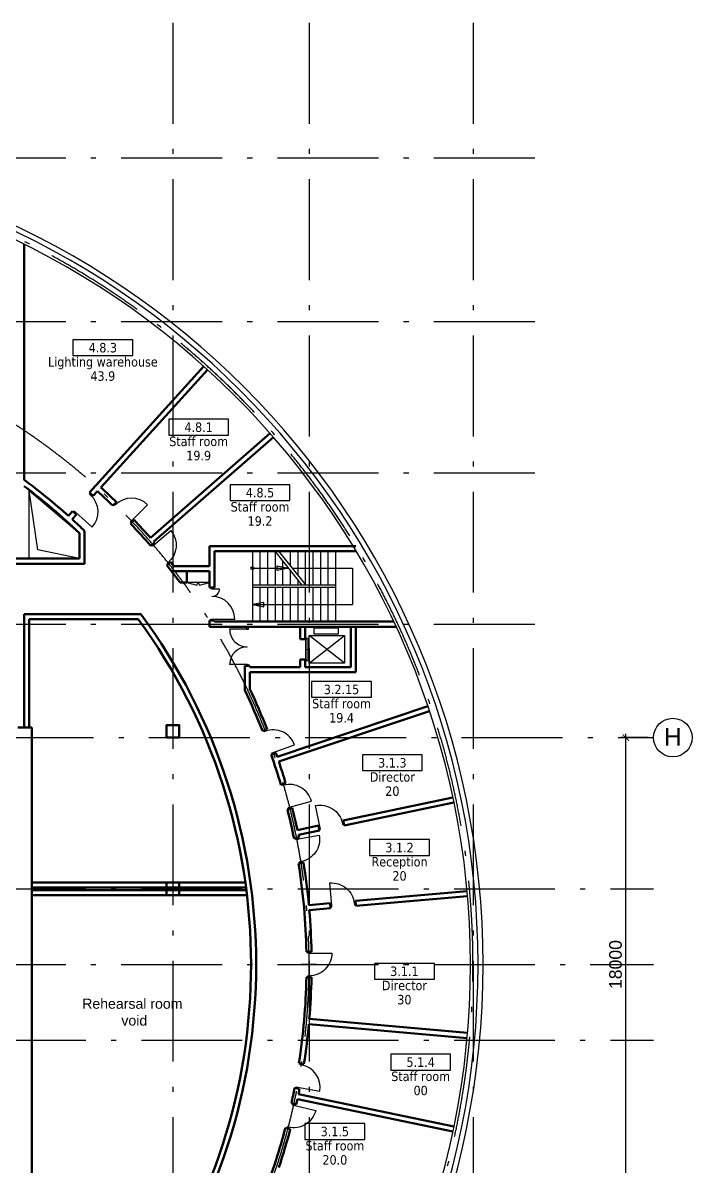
# Model space of a CAD drawing. Header units: millimetres. Extents: x 2558 to 253942, y 1343 to 186042.
# Drawn here: x 93190 to 119729, y 41229 to 86574 of the extents above; entities that cross this region are included whole.
import ezdxf
from ezdxf.enums import TextEntityAlignment as Align

# ---------------------------------------------------------------- set-up
doc = ezdxf.new("R2010")
doc.units = ezdxf.units.MM
doc.linetypes.add('OSY', pattern=[6200, 4000, -1000, 200, -1000])
for name, color, linetype in [('AKS-NUM', 3, 'Continuous'), ('axes', 40, 'OSY'), ('DIM', 4, 'Continuous'), ('dim100', 7, 'Continuous'), ('DV', 70, 'Continuous'), ('F', 4, 'Continuous'), ('P', 3, 'Continuous'), ('T-EXPL pom', 9, 'Continuous')]:
    doc.layers.add(name, color=color, linetype=linetype)
doc.layers.add('Canal', color=7, linetype='Continuous', true_color=0xafd5d5, plot=False)
doc.layers.add('hide', color=61, linetype='Continuous', lineweight=5, plot=False)
doc.layers.add('ST', color=5, linetype='Continuous', lineweight=50)
doc.layers.add('TEN', color=2, linetype='Continuous', lineweight=30)
doc.styles.add('DIM100', font='arial.ttf')
doc.styles.add('dim200', font='arial.ttf')
doc.styles.add('DIM_150', font='arial.ttf')
doc.styles.add('EXPL', font='tahoma.ttf')
doc.dimstyles.new('DIM200', dxfattribs={"dimtxt": 500, "dimasz": 250, "dimexe": 200, "dimexo": 200, "dimgap": 150, "dimtad": 1, "dimdec": 0, "dimzin": 0, "dimdsep": 46, "dimtxsty": 'dim200', "dimblk": 'ARCHTICK', "dimcen": 100, "dimdle": 150, "dimclrd": 256, "dimclre": 256, "dimclrt": 256, "dimaunit": 1, "dimadec": 4, "dimazin": 0, "dimtfac": 1, "dimtdec": 0, "dimtix": 1, "dimtofl": 0, "dimtmove": 0, "dimatfit": 0, "dimldrblk": 'DOT', "dimfxl": 200, "dimtolj": 1, "dimtzin": 0, "dimarcsym": 0})

# ---------------------------------------------------------------- blocks, each defined once
blk = doc.blocks.new('_ArchTick')
at = {"color": 0, "linetype": 'ByBlock', "const_width": 0.15}
blk.add_lwpolyline([(-0.5, -0.5), (0.5, 0.5)], dxfattribs=at)
blk = doc.blocks.new('*D475')
at = {"layer": 'Defpoints', "color": 0, "transparency": 16777216}
for p in [(117097, 58224), (118197, 58224), (118197, 40224)]:
    blk.add_point(p, dxfattribs=at)
at = {"layer": 'DIM', "lineweight": -2, "transparency": 16777216}
for p, q in [((117997, 58224), (116897, 58224)), ((117097, 40074), (117097, 58374)), ((117997, 40224), (116897, 40224))]:
    blk.add_line(p, q, dxfattribs=at)
at = {"layer": 'DIM', "lineweight": -2, "transparency": 16777216, "xscale": 250, "yscale": 250, "zscale": 250}
for p, rotation in [((117097, 58224), 90), ((117097, 40224), 270)]:
    blk.add_blockref('_ArchTick', p, dxfattribs=dict(at, rotation=rotation))
at = {"layer": 'DIM', "transparency": 16777216, "insert": (116692, 49224), "char_height": 500, "attachment_point": 5, "rotation": 90, "style": 'dim200'}
blk.add_mtext('\\A1;18000', dxfattribs=at)
blk = doc.blocks.new('_Dot')
at = {"layer": 'P', "color": 0, "lineweight": -2}
blk.add_line((-0.5, 0), (-1, 0), dxfattribs=at)
at = {"layer": 'P', "color": 0, "const_width": 0.5}
blk.add_lwpolyline([(-0.25, 0, 1), (0.25, 0, 1)], format="xyb", close=True, dxfattribs=at)
blk = doc.blocks.new('A$C497D624B')
at = {"layer": 'hide'}
for points in [[(250, 1790), (700, 1790), (700, 1740), (250, 1740)], [(250, 1720), (700, 1720), (700, 1670), (250, 1670)], [(1150, 1790), (700, 1790), (700, 1740), (1150, 1740)], [(1150, 1720), (700, 1720), (700, 1670), (1150, 1670)]]:
    blk.add_lwpolyline(points, close=True, dxfattribs=at)
at = {"layer": 'P'}
blk.add_lwpolyline([(150, 1650), (1250, 1650), (1250, 250), (150, 250), (150, 1650), (1250, 250), (150, 250), (1250, 1650)], dxfattribs=at)
blk.add_lwpolyline([(1300, 1450), (1550, 1450), (1550, 500), (1300, 500)], close=True, dxfattribs=at)
at = {"layer": 'ST'}
blk.add_lwpolyline([(300, 2000), (300, 1800), (0, 1800), (0, 0), (1600, 0), (1600, 1800), (1100, 1800), (1100, 2000)], dxfattribs=at)
blk = doc.blocks.new('93')
at = {"layer": 'DV'}
for p, q in [((50, 0), (50, -900)), ((1250, 0), (1250, -300))]:
    blk.add_line(p, q, dxfattribs=at)
for points in [[(50, 50), (50, -50), (0, -50), (0, 50)], [(1300, 50), (1300, -50), (1250, -50), (1250, 50)]]:
    blk.add_lwpolyline(points, close=True, dxfattribs=at)
for centre, radius, start, end in [((50, 0), 900, 270, 0), ((1250, 0), 300, 180, 270)]:
    blk.add_arc(centre, radius, start, end, dxfattribs=at)
blk = doc.blocks.new('77')
at = {"layer": 'DV'}
for p, q in [((50, 0), (50, -700)), ((1450, 0), (1450, -700))]:
    blk.add_line(p, q, dxfattribs=at)
for points in [[(50, 50), (0, 50), (0, -50), (50, -50)], [(1450, 50), (1500, 50), (1500, -50), (1450, -50)]]:
    blk.add_lwpolyline(points, close=True, dxfattribs=at)
for centre, start, end in [((50, 0), 270, 0), ((1450, 0), 180, 270)]:
    blk.add_arc(centre, 700, start, end, dxfattribs=at)
blk = doc.blocks.new('nomkom')
blk.add_lwpolyline([(-950, 0), (950, 0), (950, 500), (-950, 500)], close=True)
at = {"style": 'EXPL'}
for tag, height, p in [('NO_LEGEND', 300, (0, 100)), ('ROOM_NAME', 200, (0, -350)), ('AREA', 300, (0, -800))]:
    blk.add_attdef(tag, text='', height=height, dxfattribs=at).set_placement(p, align=Align.CENTER)
blk = doc.blocks.new('90')
at = {"layer": 'DV'}
blk.add_line((50, 0), (50, -900), dxfattribs=at)
for points in [[(50, 50), (50, -50), (0, -50), (0, 50)], [(1000, 50), (1000, -50), (950, -50), (950, 50)]]:
    blk.add_lwpolyline(points, close=True, dxfattribs=at)
blk.add_arc((50, 0), 900, 270, 0, dxfattribs=at)

msp = doc.modelspace()

# ---------------------------------------------------------------- linework, layer by layer
at = {"layer": 'AKS-NUM'}
msp.add_circle((118963.4, 58224.4), 765.9, dxfattribs=at)
at = {"layer": 'axes'}
for p, q in [((99139.6, 86574.4), (99139.6, 2874.4)), ((104539.6, 86574.4), (104539.6, 2874.4)), ((111039.6, 86574.4), (111039.6, 2874.4)), ((4089.6, 81224.4), (113998.8, 81224.4)), ((4089.6, 74724.4), (113998.8, 74724.4)), ((4089.6, 68724.4), (113998.8, 68724.4)), ((4089.6, 62724.4), (113998.8, 62724.4)), ((73389.6, 58224.4), (118197.5, 58224.4)), ((91689.6, 52224.4), (118197.5, 52224.4)), ((4089.6, 49224.4), (118197.5, 49224.4)), ((91689.6, 46224.4), (118197.5, 46224.4))]:
    msp.add_line(p, q, dxfattribs=at)
for radius in [32000, 25500]:
    msp.add_arc((79039.6, 49224.4), radius, 270, 90, dxfattribs=at)
at = {"layer": 'Canal', "linetype": 'Continuous'}
msp.add_lwpolyline([(95439.6, 65324.4), (93439.6, 65324.4), (93439.6, 68024.4), (95439.6, 66333.7), (95439.6, 65324.4), (93789.6, 65674.4), (93439.6, 68024.4)], dxfattribs=at)
at = {"layer": 'dim100'}
msp.add_line((104839.6, 49224.4), (104239.6, 49224.4), dxfattribs=at)
at = {"layer": 'F'}
for radius in [32400, 32200, 31900]:
    msp.add_arc((79039.6, 49224.4), radius, 270, 90, dxfattribs=at)
at = {"layer": 'P'}
for p, q in [((102289.6, 65624.4), (102289.6, 62824.4)), ((102589.6, 65624.4), (102589.6, 64274.4)), ((102889.6, 65624.4), (102889.6, 64274.4)), ((104269.6, 64274.4), (103189.6, 65624.4)), ((103189.6, 65624.4), (103189.6, 64274.4)), ((104419.6, 64274.4), (103339.6, 65624.4)), ((103789.6, 65624.4), (103789.6, 65061.9)), ((104089.6, 65624.4), (104089.6, 64686.9)), ((104389.6, 65624.4), (104389.6, 64311.9)), ((104689.6, 65624.4), (104689.6, 64274.4)), ((104989.6, 65624.4), (104989.6, 64274.4)), ((105289.6, 65624.4), (105289.6, 64274.4)), ((105589.6, 65624.4), (105589.6, 62824.4)), ((102289.6, 64949.4), (103729.6, 64949.4)), ((103489.6, 65249.4), (103489.6, 64274.4)), ((103789.6, 64874.4), (103789.6, 64274.4)), ((103879.6, 64949.4), (106264.6, 64949.4)), ((106264.6, 64949.4), (106264.6, 63499.4)), ((104089.6, 64499.4), (104089.6, 64274.4)), ((105589.6, 64274.4), (102289.6, 64274.4)), ((105589.6, 64174.4), (102289.6, 64174.4)), ((102589.6, 64174.4), (102589.6, 62824.4)), ((102889.6, 64174.4), (102889.6, 62824.4)), ((103189.6, 64174.4), (103189.6, 62824.4)), ((103489.6, 64174.4), (103489.6, 62824.4)), ((103789.6, 64174.4), (103789.6, 62824.4)), ((104089.6, 64174.4), (104089.6, 62824.4)), ((104389.6, 64174.4), (104389.6, 62824.4)), ((104689.6, 64174.4), (104689.6, 62824.4)), ((104989.6, 64174.4), (104989.6, 62824.4)), ((105289.6, 64174.4), (105289.6, 62824.4)), ((102289.6, 63499.4), (106264.6, 63499.4))]:
    msp.add_line(p, q, dxfattribs=at)
for points in [[(103729.6, 64949.4), (103279.6, 64859), (103279.6, 65039.7)], [(99689.6, 64374.4), (100089.6, 64274.4), (100139.6, 64374.4), (100189.6, 64274.4), (100589.6, 64374.4)], [(102289.6, 63499.4), (102739.6, 63409), (102739.6, 63589.7)]]:
    msp.add_lwpolyline(points, close=True, dxfattribs=at)
msp.add_circle((102289.6, 64949.4), 56.3, dxfattribs=at)
at = {"layer": 'ST'}
for p, q in [((93239.6, 68448.6), (93239.6, 77789.5)), ((95834.2, 67945.3), (100361.5, 72951.7)), ((96284.3, 68144.8), (100509.9, 72817.6)), ((98247.7, 66148.1), (102990.9, 70294.4)), ((98379.3, 65997.5), (103122.5, 70143.8)), ((95834.2, 67945.3), (95982.6, 67811.2)), ((95982.6, 67811.2), (96150.1, 67996.4)), ((96896.5, 67568.1), (96754.2, 67427.5)), ((94995.7, 67018), (95163.5, 67203.6)), ((95163.5, 67203.6), (95311.9, 67069.5)), ((95144, 66883.9), (95311.9, 67069.5)), ((97456.9, 66716.2), (97599.3, 66856.8)), ((98257.9, 65832.2), (98411.8, 65960)), ((100589.6, 65824.4), (106389.6, 65824.4)), ((100589.6, 65024.4), (100589.6, 65824.4)), ((95439.6, 65324.4), (92389.6, 65324.4)), ((100789.6, 65624.4), (106389.6, 65624.4)), ((100789.6, 65624.4), (100789.6, 64174.4)), ((93239.6, 65124.4), (86939.6, 65124.4)), ((90839.6, 65124.4), (95639.6, 65124.4)), ((99050.6, 65190.6), (98896.7, 65062.8)), ((99050.6, 65190.6), (98896.7, 65062.8)), ((100589.6, 65024.4), (99182.1, 65024.4)), ((100589.6, 64824.4), (99084.6, 64824.4)), ((99689.6, 64374.4), (99689.6, 64824.4)), ((100589.6, 64174.4), (100589.6, 64824.4)), ((99689.6, 64374.4), (99426.8, 64374.4)), ((100789.6, 64174.4), (100589.6, 64174.4)), ((97863.8, 63124.4), (93239.6, 63124.4)), ((93239.6, 58624.4), (93239.6, 63124.4)), ((93439.6, 58624.4), (93439.6, 62924.4)), ((97762.6, 62924.4), (93439.6, 62924.4)), ((100789.6, 62874.4), (100589.6, 62874.4)), ((100589.6, 62874.4), (100589.6, 62624.4)), ((100589.6, 62624.4), (107988.7, 62624.4)), ((100789.6, 62824.4), (100789.6, 62874.4)), ((107895.3, 62824.4), (100789.6, 62824.4)), ((104189.6, 62124.4), (104189.6, 62624.4)), ((106389.6, 60824.4), (106389.6, 62624.4)), ((104189.6, 61324.4), (104189.6, 61024.4)), ((104189.6, 61024.4), (102189.6, 61024.4)), ((102189.6, 60824.4), (106389.6, 60824.4)), ((103277.5, 57463.8), (109250.3, 59468.2)), ((103341.1, 57274.2), (109313.9, 59278.6)), ((92989.6, 58624.4), (93539.6, 58624.4)), ((93539.6, 58624.4), (93539.6, 39824.4)), ((102877.8, 58557.2), (102690.1, 58488)), ((103036.4, 57549.9), (103224.2, 57619.2)), ((103610.9, 56408.6), (103417.8, 56356.2)), ((105888.4, 54938.8), (110244.1, 55849.3)), ((103679.7, 55391.1), (103872.8, 55443.5)), ((105929.4, 54743), (110285.1, 55653.5)), ((104077.4, 54560.2), (104909.6, 54734.2)), ((104118.3, 54364.4), (104950.5, 54538.4)), ((103943.1, 54222.2), (104140.1, 54257.7)), ((104317.4, 53273.5), (104120.5, 53238)), ((102010.9, 52474.4), (93539.6, 52474.4)), ((102038.3, 52274.4), (93539.6, 52274.4)), ((102051.3, 52174.4), (93539.6, 52174.4)), ((102076.1, 51974.4), (93539.6, 51974.4)), ((106373.8, 51746), (110806.2, 52138.7)), ((106391.4, 51546.8), (110823.9, 51939.4)), ((104530.8, 51582.8), (105377.7, 51657.8)), ((104548.4, 51383.6), (105395.3, 51458.6)), ((104434.7, 49724.4), (104634.9, 49724.4)), ((104634.8, 48724.4), (104434.7, 48724.4)), ((104530.8, 46865.9), (110806.2, 46310.1)), ((104548.4, 47065.2), (110823.9, 46509.3)), ((104334, 45280.5), (104137, 45315.2)), ((103963.7, 44330.3), (104160.8, 44295.7)), ((104118.3, 44084.3), (110285.1, 42795.2)), ((103837.2, 43725), (104031.6, 43677.8)), ((104077.4, 43888.5), (110244.1, 42599.4)), ((103795.9, 42706), (103601.5, 42753.1))]:
    msp.add_line(p, q, dxfattribs=at)
at = {"layer": 'ST', "linetype": 'Continuous'}
for p, q in [((95439.6, 65324.4), (95439.6, 66333.7)), ((95639.6, 65124.4), (95639.6, 66418.8)), ((102189.6, 61074.4), (101989.6, 61074.4)), ((101989.6, 61074.4), (101989.6, 60108.2)), ((102189.6, 61024.4), (102189.6, 61074.4)), ((102189.6, 60824.4), (102189.6, 60153.1)), ((105929.4, 54743), (105888.4, 54938.8)), ((104950.5, 54538.4), (104909.6, 54734.2)), ((106373.8, 51746), (106391.4, 51546.8)), ((105377.7, 51657.8), (105395.3, 51458.6))]:
    msp.add_line(p, q, dxfattribs=at)
at = {"layer": 'ST'}
for points in [[(99389.6, 58224.4), (98889.6, 58224.4), (98889.6, 58724.4), (99389.6, 58724.4)], [(99389.6, 51974.4), (98889.6, 51974.4), (98889.6, 52474.4), (99389.6, 52474.4)]]:
    msp.add_lwpolyline(points, close=True, dxfattribs=at)
for radius, start, end in [(23900, 48.11658, 53.54849), (23700, 46.2127, 53.19052), (25600, 45.77068, 47.65304), (25400, 45.7795, 47.65128), (23900, 46.00778, 47.63712), (25400, 40.83258, 43.52361), (25600, 41.38246, 43.53243), (25600, 40.82377, 40.93486), (25400, 36.61655, 38.5767), (25600, 38.11104, 38.58551), (25600, 38.11104, 38.58551), (23400, 323.55741, 36.44259), (23200, 323.80628, 36.19372), (25400, 21.3897, 25.3722), (25600, 21.38088, 25.27125), (25600, 18.77505, 19.14263), (25400, 16.3069, 19.13381), (25600, 16.29808, 18.32743), (25400, 11.3478, 14.05101), (25600, 12.03048, 14.05982), (25600, 12.03048, 12.51305), (25600, 11.33898, 11.58285), (25400, 1.12794, 9.09191), (25600, 5.28591, 9.10072), (25600, 1.11913, 4.83828), (25400, 351.14679, 358.87206), (25600, 355.16172, 358.88087), (25600, 351.14679, 354.71409), (25400, 347.49577, 348.8909), (25600, 348.41715, 348.89972), (25600, 347.48695, 347.96952), (25400, 340.86619, 345.23988), (25600, 341.67257, 345.24869)]:
    msp.add_arc((79039.6, 49224.4), radius, start, end, dxfattribs=at)

# ---------------------------------------------------------------- block references
at = {"layer": 'DV'}
for name, p, rotation in [('90', (97531.6, 66789.9), 134.6515549749221), ('93', (100689.6, 62874.4), 90), ('77', (102089.6, 62574.4), 270), ('90', (103134.9, 57586.2), 110.2617554007214), ('90', (103780.9, 55418.6), 105.1789530464895), ('90', (104067, 44312.2), 80.01884466018353)]:
    msp.add_blockref(name, p, dxfattribs=dict(at, rotation=rotation))
at = {"layer": 'DV', "linetype": 'Continuous', "rotation": 47.87685156013932}
msp.add_blockref('90', (95237.7, 67136.5), dxfattribs=at)
at = {"layer": 'DV', "xscale": -1}
for p, rotation in [((98338.6, 65899.2), 129.7046408277711), ((104046.4, 54240.8), 100.2198530627619), ((104539.6, 49724.4), 89.9999999669621), ((103939.1, 43700.2), 76.36782267957628)]:
    msp.add_blockref('90', p, dxfattribs=dict(at, rotation=rotation))
at = {"layer": 'DV', "linetype": 'Continuous', "xscale": -1}
for p, rotation in [((104930.1, 54636.3), 191.8066663375208), ((105386.5, 51558.2), 185.0620929697338)]:
    msp.add_blockref('90', p, dxfattribs=dict(at, rotation=rotation))
at = {"layer": 'T-EXPL pom'}
ref = msp.add_blockref('nomkom', (96360.8, 73378.9), dxfattribs=dict(at, xscale=1.25, yscale=1.25, zscale=1.25))
ref.add_attrib('ПЛОЩАДЬ', '43.9', dxfattribs={"layer": '0', "height": 375, "style": 'EXPL'}).set_placement((96360.8, 72378.9), align=Align.CENTER)
ref.add_attrib('НОМЕР_ПО_ЭКСПЛИКАЦИИ', '4.8.3', dxfattribs={"layer": '0', "height": 375, "style": 'EXPL'}).set_placement((96360.8, 73503.9), align=Align.CENTER)
ref.add_attrib('НАИМЕНОВАНИЕ_ПОМЕЩЕНИЯ', 'Lighting warehouse', dxfattribs={"layer": '0', "height": 375, "style": 'EXPL'}).set_placement((96360.8, 72941.4), align=Align.CENTER)
ref = msp.add_blockref('nomkom', (100160.2, 70225.2), dxfattribs=dict(at, xscale=1.25, yscale=1.25, zscale=1.25))
ref.add_attrib('ПЛОЩАДЬ', '19.9', dxfattribs={"layer": '0', "height": 375, "style": 'EXPL'}).set_placement((100160.2, 69225.2), align=Align.CENTER)
ref.add_attrib('НОМЕР_ПО_ЭКСПЛИКАЦИИ', '4.8.1', dxfattribs={"layer": '0', "height": 375, "style": 'EXPL'}).set_placement((100160.2, 70350.2), align=Align.CENTER)
ref.add_attrib('НАИМЕНОВАНИЕ_ПОМЕЩЕНИЯ', 'Staff room', dxfattribs={"layer": '0', "height": 375, "style": 'EXPL'}).set_placement((100160.2, 69787.7), align=Align.CENTER)
ref = msp.add_blockref('nomkom', (102593.9, 67629.5), dxfattribs=dict(at, xscale=1.25, yscale=1.25, zscale=1.25))
ref.add_attrib('ПЛОЩАДЬ', '19.2', dxfattribs={"layer": '0', "height": 375, "style": 'EXPL'}).set_placement((102593.9, 66629.5), align=Align.CENTER)
ref.add_attrib('НОМЕР_ПО_ЭКСПЛИКАЦИИ', '4.8.5', dxfattribs={"layer": '0', "height": 375, "style": 'EXPL'}).set_placement((102593.9, 67754.5), align=Align.CENTER)
ref.add_attrib('НАИМЕНОВАНИЕ_ПОМЕЩЕНИЯ', 'Staff room', dxfattribs={"layer": '0', "height": 375, "style": 'EXPL'}).set_placement((102593.9, 67192), align=Align.CENTER)
ref = msp.add_blockref('nomkom', (105827.1, 59824.4), dxfattribs=dict(at, xscale=1.25, yscale=1.25, zscale=1.25))
ref.add_attrib('ПЛОЩАДЬ', '19.4', dxfattribs={"layer": '0', "height": 375, "style": 'EXPL'}).set_placement((105827.1, 58824.4), align=Align.CENTER)
ref.add_attrib('НОМЕР_ПО_ЭКСПЛИКАЦИИ', '3.2.15', dxfattribs={"layer": '0', "height": 375, "style": 'EXPL'}).set_placement((105827.1, 59949.4), align=Align.CENTER)
ref.add_attrib('НАИМЕНОВАНИЕ_ПОМЕЩЕНИЯ', 'Staff room', dxfattribs={"layer": '0', "height": 375, "style": 'EXPL'}).set_placement((105827.1, 59386.9), align=Align.CENTER)
ref = msp.add_blockref('nomkom', (107840.2, 56914.6), dxfattribs=dict(at, xscale=1.25, yscale=1.25, zscale=1.25))
ref.add_attrib('ПЛОЩАДЬ', '20', dxfattribs={"layer": '0', "height": 375, "style": 'EXPL'}).set_placement((107840.2, 55914.6), align=Align.CENTER)
ref.add_attrib('НОМЕР_ПО_ЭКСПЛИКАЦИИ', '3.1.3', dxfattribs={"layer": '0', "height": 375, "style": 'EXPL'}).set_placement((107840.2, 57039.6), align=Align.CENTER)
ref.add_attrib('НАИМЕНОВАНИЕ_ПОМЕЩЕНИЯ', 'Director', dxfattribs={"layer": '0', "height": 375, "style": 'EXPL'}).set_placement((107840.2, 56477.1), align=Align.CENTER)
ref = msp.add_blockref('nomkom', (108126.2, 53552.8), dxfattribs=dict(at, xscale=1.25, yscale=1.25, zscale=1.25))
ref.add_attrib('ПЛОЩАДЬ', '20', dxfattribs={"layer": '0', "height": 375, "style": 'EXPL'}).set_placement((108126.2, 52552.8), align=Align.CENTER)
ref.add_attrib('НОМЕР_ПО_ЭКСПЛИКАЦИИ', '3.1.2', dxfattribs={"layer": '0', "height": 375, "style": 'EXPL'}).set_placement((108126.2, 53677.8), align=Align.CENTER)
ref.add_attrib('НАИМЕНОВАНИЕ_ПОМЕЩЕНИЯ', 'Reception', dxfattribs={"layer": '0', "height": 375, "style": 'EXPL'}).set_placement((108126.2, 53115.3), align=Align.CENTER)
ref = msp.add_blockref('nomkom', (108319.5, 48644.9), dxfattribs=dict(at, xscale=1.25, yscale=1.25, zscale=1.25))
ref.add_attrib('ПЛОЩАДЬ', '30', dxfattribs={"layer": '0', "height": 375, "style": 'EXPL'}).set_placement((108319.5, 47644.9), align=Align.CENTER)
ref.add_attrib('НОМЕР_ПО_ЭКСПЛИКАЦИИ', '3.1.1', dxfattribs={"layer": '0', "height": 375, "style": 'EXPL'}).set_placement((108319.5, 48769.9), align=Align.CENTER)
ref.add_attrib('НАИМЕНОВАНИЕ_ПОМЕЩЕНИЯ', 'Director', dxfattribs={"layer": '0', "height": 375, "style": 'EXPL'}).set_placement((108319.5, 48207.4), align=Align.CENTER)
ref = msp.add_blockref('nomkom', (108963.8, 45041.1), dxfattribs=dict(at, xscale=1.25, yscale=1.25, zscale=1.25))
ref.add_attrib('ПЛОЩАДЬ', '00', dxfattribs={"layer": '0', "height": 375, "style": 'EXPL'}).set_placement((108963.8, 44041.1), align=Align.CENTER)
ref.add_attrib('НОМЕР_ПО_ЭКСПЛИКАЦИИ', '5.1.4', dxfattribs={"layer": '0', "height": 375, "style": 'EXPL'}).set_placement((108963.8, 45166.1), align=Align.CENTER)
ref.add_attrib('НАИМЕНОВАНИЕ_ПОМЕЩЕНИЯ', 'Staff room', dxfattribs={"layer": '0', "height": 375, "style": 'EXPL'}).set_placement((108963.8, 44603.6), align=Align.CENTER)
ref = msp.add_blockref('nomkom', (105561.4, 42290.1), dxfattribs=dict(at, xscale=1.25, yscale=1.25, zscale=1.25))
ref.add_attrib('ПЛОЩАДЬ', '20.0', dxfattribs={"layer": '0', "height": 375, "style": 'EXPL'}).set_placement((105561.4, 41290.1), align=Align.CENTER)
ref.add_attrib('НОМЕР_ПО_ЭКСПЛИКАЦИИ', '3.1.5', dxfattribs={"layer": '0', "height": 375, "style": 'EXPL'}).set_placement((105561.4, 42415.1), align=Align.CENTER)
ref.add_attrib('НАИМЕНОВАНИЕ_ПОМЕЩЕНИЯ', 'Staff room', dxfattribs={"layer": '0', "height": 375, "style": 'EXPL'}).set_placement((105561.4, 41852.6), align=Align.CENTER)
at = {"layer": 'TEN', "rotation": 90}
msp.add_blockref('A$C497D624B', (106189.6, 61024.4), dxfattribs=at)

# ---------------------------------------------------------------- texts
at = {"layer": 'AKS-NUM', "style": 'DIM100'}
msp.add_text('H', height=700, rotation=0, dxfattribs=at).set_placement((118963.6, 57911.7), align=Align.CENTER)
at = {"layer": 'T-EXPL pom', "insert": (97530.1, 46799), "char_height": 400, "width": 5828.285, "attachment_point": 8, "style": 'DIM_150'}
msp.add_mtext('Rehearsal room\\P void', dxfattribs=at)

# ---------------------------------------------------------------- dimensions: what is measured, and where the dimension line sits
at = {"layer": 'DIM'}
dim = msp.add_linear_dim(base=(117097.5, 58224.4), p1=(118197.5, 40224.4), p2=(118197.5, 58224.4), angle=90, dimstyle='DIM200', dxfattribs=at)
dim.commit()
dim.dimension.update_dxf_attribs({"geometry": '*D475', "text_midpoint": (116692.2, 49224.4)})

doc.saveas('drawing.dxf')
